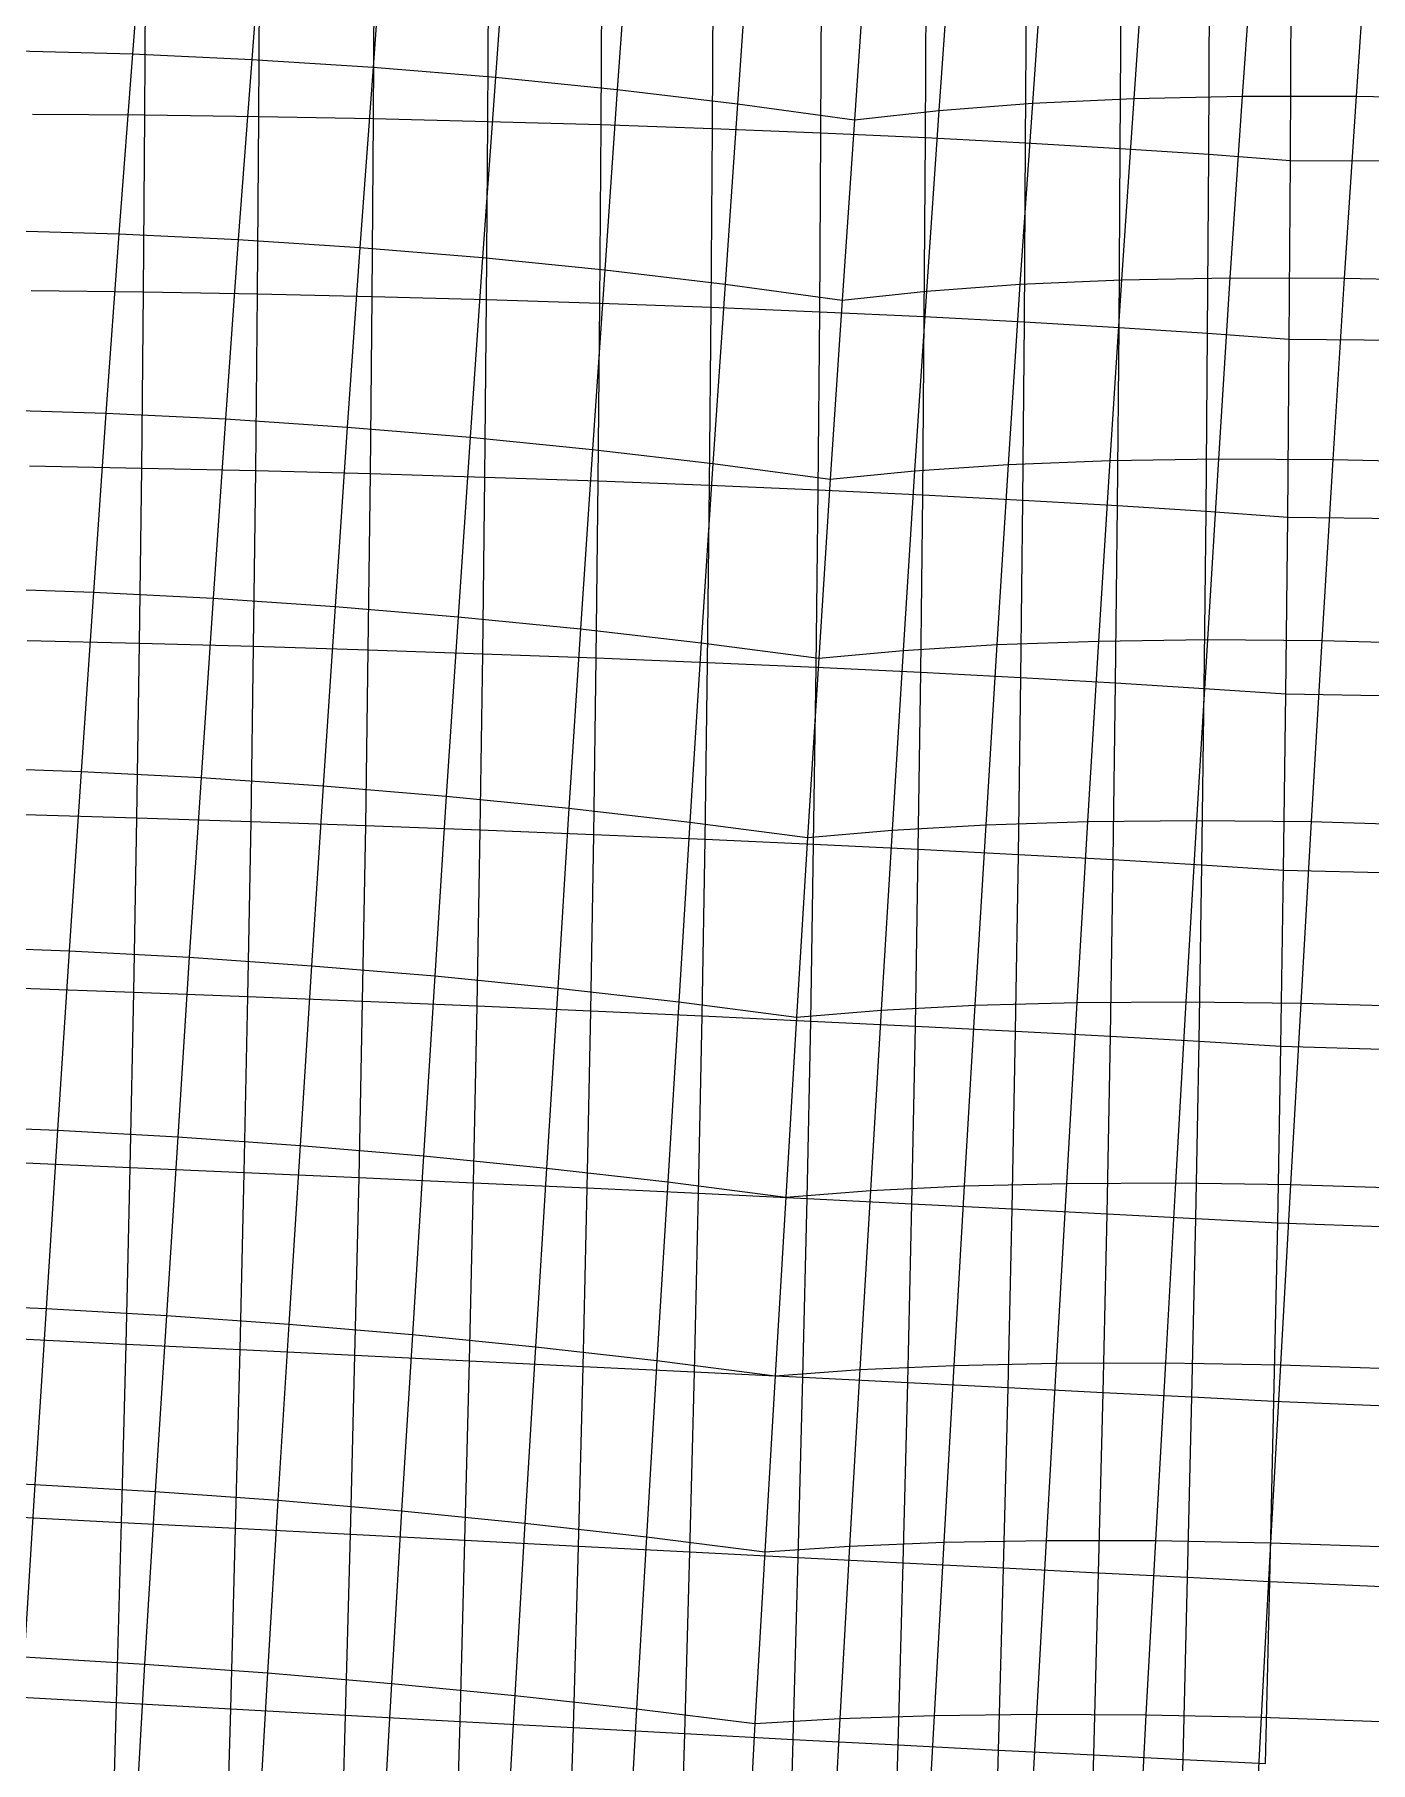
# Model space of a CAD drawing. Extents: x -429 to 429, y -1 to 209.
# Drawn here: x -165.32 to -141.33, y 73.77 to 104.79 of the extents above; entities that cross this region are included whole.
import ezdxf

# ---------------------------------------------------------------- set-up
doc = ezdxf.new("R2010")
doc.units = 0

msp = doc.modelspace()

# ---------------------------------------------------------------- linework, layer by layer
at = {"layer": 'default', "color": 5, "linetype": 'CONTINUOUS'}
for p, q in [((-163.304, 107.689, 4.542), (-163.557, 104.441, 3.934)), ((-161.17, 107.593, 4), (-161.418, 104.342, 3.392)), ((-158.996, 107.456, 3.682), (-159.238, 104.201, 3.074)), ((-156.805, 107.277, 3.59), (-157.041, 104.02, 2.986)), ((-154.621, 107.06, 3.725), (-154.853, 103.801, 3.127)), ((-152.468, 106.806, 4.086), (-152.696, 103.546, 3.497)), ((-147.17, 106.825, 1.584), (-147.399, 103.554, 0.985)), ((-145.348, 106.916, 0.302), (-145.577, 103.639, -0.306)), ((-143.405, 106.963, -0.787), (-143.631, 103.682, -1.403)), ((-141.361, 106.966, -1.672), (-141.584, 103.681, -2.292)), ((-150.37, 106.519, 4.669), (-150.595, 103.257, 4.09)), ((-150.37, 106.519, 4.669), (-150.595, 103.257, 4.09)), ((-148.85, 106.693, 3.045), (-149.078, 103.426, 2.456)), ((-165.632, 104.497, 4.695), (-163.557, 104.441, 3.934)), ((-163.557, 104.441, 3.934), (-163.804, 101.212, 3.344)), ((-163.557, 104.441, 3.934), (-161.418, 104.342, 3.392)), ((-161.418, 104.342, 3.392), (-161.66, 101.11, 2.801)), ((-161.418, 104.342, 3.392), (-159.238, 104.201, 3.074)), ((-159.238, 104.201, 3.074), (-159.474, 100.966, 2.485)), ((-159.238, 104.201, 3.074), (-157.041, 104.02, 2.986)), ((-157.041, 104.02, 2.986), (-157.273, 100.783, 2.401)), ((-157.041, 104.02, 2.986), (-154.853, 103.801, 3.127)), ((-154.853, 103.801, 3.127), (-155.079, 100.563, 2.548)), ((-154.853, 103.801, 3.127), (-152.696, 103.546, 3.497)), ((-147.399, 103.554, 0.985), (-145.577, 103.639, -0.306)), ((-145.577, 103.639, -0.306), (-145.801, 100.384, -0.897)), ((-145.577, 103.639, -0.306), (-143.631, 103.682, -1.403)), ((-143.631, 103.682, -1.403), (-143.853, 100.421, -2)), ((-143.631, 103.682, -1.403), (-141.584, 103.681, -2.292)), ((-141.584, 103.681, -2.292), (-141.802, 100.416, -2.895)), ((-141.584, 103.681, -2.292), (-139.457, 103.637, -2.966)), ((-152.696, 103.546, 3.497), (-152.918, 100.308, 2.926)), ((-152.696, 103.546, 3.497), (-150.595, 103.257, 4.09)), ((-150.595, 103.257, 4.09), (-149.078, 103.426, 2.456)), ((-149.078, 103.426, 2.456), (-149.301, 100.182, 1.884)), ((-149.078, 103.426, 2.456), (-147.399, 103.554, 0.985)), ((-147.399, 103.554, 0.985), (-147.624, 100.304, 0.403)), ((-150.595, 103.257, 4.09), (-150.815, 100.02, 3.53)), ((-150.595, 103.257, 4.09), (-150.815, 100.02, 3.53)), ((-165.883, 101.272, 4.109), (-163.804, 101.212, 3.344)), ((-163.804, 101.212, 3.344), (-164.036, 97.991, 2.803)), ((-163.804, 101.212, 3.344), (-161.66, 101.11, 2.801)), ((-161.66, 101.11, 2.801), (-161.889, 97.886, 2.259)), ((-161.66, 101.11, 2.801), (-159.474, 100.966, 2.485)), ((-159.474, 100.966, 2.485), (-159.701, 97.74, 1.943)), ((-159.474, 100.966, 2.485), (-157.273, 100.783, 2.401)), ((-157.273, 100.783, 2.401), (-157.496, 97.557, 1.858)), ((-157.273, 100.783, 2.401), (-155.079, 100.563, 2.548)), ((-155.079, 100.563, 2.548), (-155.299, 97.338, 2.006)), ((-155.079, 100.563, 2.548), (-152.918, 100.308, 2.926)), ((-152.918, 100.308, 2.926), (-153.135, 97.085, 2.385)), ((-152.918, 100.308, 2.926), (-150.815, 100.02, 3.53)), ((-149.301, 100.182, 1.884), (-147.624, 100.304, 0.403)), ((-147.624, 100.304, 0.403), (-147.834, 97.066, -0.143)), ((-147.624, 100.304, 0.403), (-145.801, 100.384, -0.897)), ((-145.801, 100.384, -0.897), (-146.009, 97.139, -1.446)), ((-145.801, 100.384, -0.897), (-143.853, 100.421, -2)), ((-143.853, 100.421, -2), (-144.059, 97.17, -2.551)), ((-143.853, 100.421, -2), (-141.802, 100.416, -2.895)), ((-141.802, 100.416, -2.895), (-142.005, 97.16, -3.448)), ((-141.802, 100.416, -2.895), (-139.671, 100.368, -3.571)), ((-150.815, 100.02, 3.53), (-151.028, 96.802, 2.991)), ((-150.815, 100.02, 3.53), (-151.028, 96.802, 2.991)), ((-150.815, 100.02, 3.53), (-149.301, 100.182, 1.884)), ((-149.301, 100.182, 1.884), (-149.513, 96.954, 1.341)), ((-166.118, 98.056, 3.569), (-164.036, 97.991, 2.803)), ((-164.036, 97.991, 2.803), (-164.26, 94.775, 2.286)), ((-164.036, 97.991, 2.803), (-161.889, 97.886, 2.259)), ((-161.889, 97.886, 2.259), (-162.11, 94.667, 1.741)), ((-161.889, 97.886, 2.259), (-159.701, 97.74, 1.943)), ((-159.701, 97.74, 1.943), (-159.919, 94.52, 1.424)), ((-159.701, 97.74, 1.943), (-157.496, 97.557, 1.858)), ((-157.496, 97.557, 1.858), (-157.712, 94.336, 1.339)), ((-157.496, 97.557, 1.858), (-155.299, 97.338, 2.006)), ((-155.299, 97.338, 2.006), (-155.512, 94.119, 1.487)), ((-155.299, 97.338, 2.006), (-153.135, 97.085, 2.385)), ((-147.834, 97.066, -0.143), (-146.009, 97.139, -1.446)), ((-146.009, 97.139, -1.446), (-146.209, 93.899, -1.971)), ((-146.009, 97.139, -1.446), (-144.059, 97.17, -2.551)), ((-144.059, 97.17, -2.551), (-144.257, 93.924, -3.079)), ((-144.059, 97.17, -2.551), (-142.005, 97.16, -3.448)), ((-142.005, 97.16, -3.448), (-142.201, 93.908, -3.977)), ((-142.005, 97.16, -3.448), (-139.871, 97.108, -4.126)), ((-153.135, 97.085, 2.385), (-153.345, 93.869, 1.867)), ((-153.135, 97.085, 2.385), (-151.028, 96.802, 2.991)), ((-151.028, 96.802, 2.991), (-151.235, 93.589, 2.473)), ((-151.028, 96.802, 2.991), (-151.235, 93.589, 2.473)), ((-151.028, 96.802, 2.991), (-149.513, 96.954, 1.341)), ((-149.513, 96.954, 1.341), (-149.718, 93.731, 0.821)), ((-149.513, 96.954, 1.341), (-147.834, 97.066, -0.143)), ((-147.834, 97.066, -0.143), (-148.037, 93.835, -0.666)), ((-166.344, 94.845, 3.054), (-164.26, 94.775, 2.286)), ((-164.26, 94.775, 2.286), (-164.481, 91.559, 1.778)), ((-164.26, 94.775, 2.286), (-162.11, 94.667, 1.741)), ((-162.11, 94.667, 1.741), (-162.328, 91.447, 1.232)), ((-162.11, 94.667, 1.741), (-159.919, 94.52, 1.424)), ((-159.919, 94.52, 1.424), (-160.134, 91.298, 0.915)), ((-159.919, 94.52, 1.424), (-157.712, 94.336, 1.339)), ((-157.712, 94.336, 1.339), (-157.923, 91.114, 0.832)), ((-157.712, 94.336, 1.339), (-155.512, 94.119, 1.487)), ((-155.512, 94.119, 1.487), (-155.72, 90.897, 0.982)), ((-155.512, 94.119, 1.487), (-153.345, 93.869, 1.867)), ((-153.345, 93.869, 1.867), (-153.549, 90.649, 1.364)), ((-153.345, 93.869, 1.867), (-151.235, 93.589, 2.473)), ((-151.235, 93.589, 2.473), (-149.718, 93.731, 0.821)), ((-149.718, 93.731, 0.821), (-149.919, 90.505, 0.317)), ((-149.718, 93.731, 0.821), (-148.037, 93.835, -0.666)), ((-148.037, 93.835, -0.666), (-148.237, 90.601, -1.175)), ((-148.037, 93.835, -0.666), (-146.209, 93.899, -1.971)), ((-146.209, 93.899, -1.971), (-146.408, 90.658, -2.484)), ((-146.209, 93.899, -1.971), (-144.257, 93.924, -3.079)), ((-144.257, 93.924, -3.079), (-144.453, 90.677, -3.596)), ((-144.257, 93.924, -3.079), (-142.201, 93.908, -3.977)), ((-142.201, 93.908, -3.977), (-142.394, 90.656, -4.496)), ((-142.201, 93.908, -3.977), (-140.064, 93.852, -4.656)), ((-151.235, 93.589, 2.473), (-151.436, 90.373, 1.975)), ((-151.235, 93.589, 2.473), (-151.436, 90.373, 1.975)), ((-166.568, 91.633, 2.547), (-164.481, 91.559, 1.778)), ((-164.481, 91.559, 1.778), (-164.693, 88.336, 1.296)), ((-164.481, 91.559, 1.778), (-162.328, 91.447, 1.232)), ((-162.328, 91.447, 1.232), (-162.538, 88.221, 0.749)), ((-162.328, 91.447, 1.232), (-160.134, 91.298, 0.915)), ((-160.134, 91.298, 0.915), (-160.342, 88.07, 0.432)), ((-160.134, 91.298, 0.915), (-157.923, 91.114, 0.832)), ((-157.923, 91.114, 0.832), (-158.128, 87.885, 0.348)), ((-157.923, 91.114, 0.832), (-155.72, 90.897, 0.982)), ((-155.72, 90.897, 0.982), (-155.923, 87.667, 0.498)), ((-155.72, 90.897, 0.982), (-153.549, 90.649, 1.364)), ((-153.549, 90.649, 1.364), (-153.75, 87.42, 0.88)), ((-153.549, 90.649, 1.364), (-151.436, 90.373, 1.975)), ((-149.919, 90.505, 0.317), (-148.237, 90.601, -1.175)), ((-148.237, 90.601, -1.175), (-148.43, 87.359, -1.664)), ((-148.237, 90.601, -1.175), (-146.408, 90.658, -2.484)), ((-146.408, 90.658, -2.484), (-146.599, 87.41, -2.975)), ((-146.408, 90.658, -2.484), (-144.453, 90.677, -3.596)), ((-144.453, 90.677, -3.596), (-144.642, 87.422, -4.087)), ((-144.453, 90.677, -3.596), (-142.394, 90.656, -4.496)), ((-142.394, 90.656, -4.496), (-142.58, 87.397, -4.99)), ((-142.394, 90.656, -4.496), (-140.255, 90.596, -5.177)), ((-151.436, 90.373, 1.975), (-151.634, 87.146, 1.491)), ((-151.436, 90.373, 1.975), (-151.634, 87.146, 1.491)), ((-151.436, 90.373, 1.975), (-149.919, 90.505, 0.317)), ((-149.919, 90.505, 0.317), (-150.115, 87.271, -0.169)), ((-166.783, 88.415, 2.067), (-164.693, 88.336, 1.296)), ((-164.693, 88.336, 1.296), (-164.903, 85.116, 0.826)), ((-164.693, 88.336, 1.296), (-162.538, 88.221, 0.749)), ((-162.538, 88.221, 0.749), (-162.746, 84.997, 0.278)), ((-162.538, 88.221, 0.749), (-160.342, 88.07, 0.432)), ((-160.342, 88.07, 0.432), (-160.547, 84.843, -0.04)), ((-160.342, 88.07, 0.432), (-158.128, 87.885, 0.348)), ((-158.128, 87.885, 0.348), (-158.331, 84.656, -0.125)), ((-158.128, 87.885, 0.348), (-155.923, 87.667, 0.498)), ((-155.923, 87.667, 0.498), (-156.123, 84.437, 0.025)), ((-155.923, 87.667, 0.498), (-153.75, 87.42, 0.88)), ((-153.75, 87.42, 0.88), (-153.948, 84.19, 0.408)), ((-153.75, 87.42, 0.88), (-151.634, 87.146, 1.491)), ((-151.634, 87.146, 1.491), (-150.115, 87.271, -0.169)), ((-150.115, 87.271, -0.169), (-150.308, 84.035, -0.644)), ((-150.115, 87.271, -0.169), (-148.43, 87.359, -1.664)), ((-148.43, 87.359, -1.664), (-148.621, 84.117, -2.14)), ((-148.43, 87.359, -1.664), (-146.599, 87.41, -2.975)), ((-146.599, 87.41, -2.975), (-146.787, 84.162, -3.453)), ((-146.599, 87.41, -2.975), (-144.642, 87.422, -4.087)), ((-144.642, 87.422, -4.087), (-144.827, 84.17, -4.567)), ((-144.642, 87.422, -4.087), (-142.58, 87.397, -4.99)), ((-142.58, 87.397, -4.99), (-142.764, 84.14, -5.471)), ((-142.58, 87.397, -4.99), (-140.438, 87.334, -5.671)), ((-151.634, 87.146, 1.491), (-151.829, 83.917, 1.019)), ((-151.634, 87.146, 1.491), (-151.829, 83.917, 1.019)), ((-166.995, 85.198, 1.598), (-164.903, 85.116, 0.826)), ((-164.903, 85.116, 0.826), (-165.11, 81.914, 0.368)), ((-164.903, 85.116, 0.826), (-162.746, 84.997, 0.278)), ((-162.746, 84.997, 0.278), (-162.95, 81.792, -0.181)), ((-162.746, 84.997, 0.278), (-160.547, 84.843, -0.04)), ((-160.547, 84.843, -0.04), (-160.749, 81.635, -0.499)), ((-160.547, 84.843, -0.04), (-158.331, 84.656, -0.125)), ((-158.331, 84.656, -0.125), (-158.53, 81.446, -0.585)), ((-158.331, 84.656, -0.125), (-156.123, 84.437, 0.025)), ((-156.123, 84.437, 0.025), (-156.32, 81.227, -0.435)), ((-156.123, 84.437, 0.025), (-153.948, 84.19, 0.408)), ((-153.948, 84.19, 0.408), (-154.142, 80.979, -0.052)), ((-153.948, 84.19, 0.408), (-151.829, 83.917, 1.019)), ((-150.308, 84.035, -0.644), (-148.621, 84.117, -2.14)), ((-148.621, 84.117, -2.14), (-148.808, 80.894, -2.604)), ((-148.621, 84.117, -2.14), (-146.787, 84.162, -3.453)), ((-146.787, 84.162, -3.453), (-146.972, 80.934, -3.919)), ((-146.787, 84.162, -3.453), (-144.827, 84.17, -4.567)), ((-144.827, 84.17, -4.567), (-145.01, 80.937, -5.034)), ((-144.827, 84.17, -4.567), (-142.764, 84.14, -5.471)), ((-142.764, 84.14, -5.471), (-142.945, 80.902, -5.939)), ((-142.764, 84.14, -5.471), (-140.619, 84.073, -6.153)), ((-151.829, 83.917, 1.019), (-152.02, 80.706, 0.559)), ((-151.829, 83.917, 1.019), (-152.02, 80.706, 0.559)), ((-151.829, 83.917, 1.019), (-150.308, 84.035, -0.644)), ((-150.308, 84.035, -0.644), (-150.497, 80.818, -1.106)), ((-167.203, 82, 1.141), (-165.11, 81.914, 0.368)), ((-165.11, 81.914, 0.368), (-165.312, 78.756, -0.072)), ((-165.11, 81.914, 0.368), (-162.95, 81.792, -0.181)), ((-162.95, 81.792, -0.181), (-163.15, 78.631, -0.622)), ((-162.95, 81.792, -0.181), (-160.749, 81.635, -0.499)), ((-160.749, 81.635, -0.499), (-160.946, 78.473, -0.942)), ((-160.749, 81.635, -0.499), (-158.53, 81.446, -0.585)), ((-158.53, 81.446, -0.585), (-158.725, 78.283, -1.027)), ((-158.53, 81.446, -0.585), (-156.32, 81.227, -0.435)), ((-156.32, 81.227, -0.435), (-156.512, 78.063, -0.878)), ((-156.32, 81.227, -0.435), (-154.142, 80.979, -0.052)), ((-154.142, 80.979, -0.052), (-154.33, 77.817, -0.495)), ((-154.142, 80.979, -0.052), (-152.02, 80.706, 0.559)), ((-152.02, 80.706, 0.559), (-152.206, 77.547, 0.117)), ((-152.02, 80.706, 0.559), (-152.206, 77.547, 0.117)), ((-152.02, 80.706, 0.559), (-150.497, 80.818, -1.106)), ((-150.497, 80.818, -1.106), (-150.681, 77.65, -1.551)), ((-150.497, 80.818, -1.106), (-148.808, 80.894, -2.604)), ((-148.808, 80.894, -2.604), (-148.99, 77.719, -3.051)), ((-148.808, 80.894, -2.604), (-146.972, 80.934, -3.919)), ((-146.972, 80.934, -3.919), (-147.153, 77.752, -4.367)), ((-146.972, 80.934, -3.919), (-145.01, 80.937, -5.034)), ((-145.01, 80.937, -5.034), (-145.189, 77.749, -5.484)), ((-145.01, 80.937, -5.034), (-142.945, 80.902, -5.939)), ((-142.945, 80.902, -5.939), (-143.121, 77.71, -6.39)), ((-142.945, 80.902, -5.939), (-140.798, 80.832, -6.623)), ((-167.408, 78.847, 0.702), (-165.312, 78.756, -0.072)), ((-165.312, 78.756, -0.072), (-165.504, 75.659, -0.485)), ((-165.312, 78.756, -0.072), (-163.15, 78.631, -0.622)), ((-163.15, 78.631, -0.622), (-163.34, 75.531, -1.035)), ((-163.15, 78.631, -0.622), (-160.946, 78.473, -0.942)), ((-160.946, 78.473, -0.942), (-161.134, 75.372, -1.355)), ((-160.946, 78.473, -0.942), (-158.725, 78.283, -1.027)), ((-158.725, 78.283, -1.027), (-158.91, 75.183, -1.441)), ((-158.725, 78.283, -1.027), (-156.512, 78.063, -0.878)), ((-156.512, 78.063, -0.878), (-156.694, 74.967, -1.291)), ((-156.512, 78.063, -0.878), (-154.33, 77.817, -0.495)), ((-154.33, 77.817, -0.495), (-154.509, 74.726, -0.908)), ((-154.33, 77.817, -0.495), (-152.206, 77.547, 0.117)), ((-152.206, 77.547, 0.117), (-150.681, 77.65, -1.551)), ((-150.681, 77.65, -1.551), (-150.855, 74.553, -1.966)), ((-150.681, 77.65, -1.551), (-148.99, 77.719, -3.051)), ((-148.99, 77.719, -3.051), (-149.164, 74.61, -3.468)), ((-148.99, 77.719, -3.051), (-147.153, 77.752, -4.367)), ((-147.153, 77.752, -4.367), (-147.325, 74.634, -4.786)), ((-147.153, 77.752, -4.367), (-145.189, 77.749, -5.484)), ((-145.189, 77.749, -5.484), (-145.36, 74.623, -5.905)), ((-145.189, 77.749, -5.484), (-143.121, 77.71, -6.39)), ((-143.121, 77.71, -6.39), (-143.29, 74.578, -6.813)), ((-143.121, 77.71, -6.39), (-140.972, 77.635, -7.075)), ((-152.206, 77.547, 0.117), (-152.381, 74.462, -0.296)), ((-152.206, 77.547, 0.117), (-152.381, 74.462, -0.296)), ((-165.504, 75.659, -0.485), (-163.34, 75.531, -1.035)), ((-163.34, 75.531, -1.035), (-163.518, 72.497, -1.41)), ((-163.34, 75.531, -1.035), (-161.134, 75.372, -1.355)), ((-161.134, 75.372, -1.355), (-161.309, 72.338, -1.73)), ((-161.134, 75.372, -1.355), (-158.91, 75.183, -1.441)), ((-158.91, 75.183, -1.441), (-159.083, 72.153, -1.816)), ((-158.91, 75.183, -1.441), (-156.694, 74.967, -1.291)), ((-156.694, 74.967, -1.291), (-156.864, 71.942, -1.666)), ((-156.694, 74.967, -1.291), (-154.509, 74.726, -0.908)), ((-154.509, 74.726, -0.908), (-154.676, 71.71, -1.282)), ((-154.509, 74.726, -0.908), (-152.381, 74.462, -0.296)), ((-152.381, 74.462, -0.296), (-152.544, 71.457, -0.668)), ((-152.381, 74.462, -0.296), (-152.544, 71.457, -0.668)), ((-152.381, 74.462, -0.296), (-150.855, 74.553, -1.966)), ((-150.855, 74.553, -1.966), (-151.018, 71.531, -2.341)), ((-150.855, 74.553, -1.966), (-149.164, 74.61, -3.468)), ((-149.164, 74.61, -3.468), (-149.325, 71.574, -3.846)), ((-149.164, 74.61, -3.468), (-147.325, 74.634, -4.786)), ((-147.325, 74.634, -4.786), (-147.485, 71.586, -5.166)), ((-147.325, 74.634, -4.786), (-145.36, 74.623, -5.905)), ((-145.36, 74.623, -5.905), (-145.519, 71.565, -6.287)), ((-145.36, 74.623, -5.905), (-143.29, 74.578, -6.813)), ((-143.29, 74.578, -6.813), (-143.447, 71.513, -7.196)), ((-143.29, 74.578, -6.813), (-141.139, 74.5, -7.498))]:
    msp.add_line(p, q, dxfattribs=at)
at = {"layer": 'default', "color": 3, "linetype": 'CONTINUOUS'}
for p, q in [((-163.338, 103.343, 39.73), (-163.32, 106.534, 39.55)), ((-161.291, 103.315, 39.969), (-161.273, 106.515, 39.788)), ((-159.232, 103.277, 40.025), (-159.214, 106.484, 39.844)), ((-157.176, 103.228, 39.898), (-157.159, 106.442, 39.716)), ((-155.141, 103.17, 39.589), (-155.124, 106.388, 39.407)), ((-153.142, 103.101, 39.1), (-153.125, 106.324, 38.918)), ((-151.195, 103.024, 38.436), (-151.179, 106.25, 38.253)), ((-149.316, 102.938, 37.601), (-149.3, 106.166, 37.418)), ((-147.52, 102.844, 36.602), (-147.504, 106.073, 36.419)), ((-145.82, 102.744, 35.448), (-145.804, 105.972, 35.265)), ((-144.231, 102.637, 34.146), (-144.216, 105.863, 33.963)), ((-142.765, 102.525, 32.709), (-142.75, 105.748, 32.526)), ((-142.765, 102.525, 32.709), (-142.75, 105.748, 32.526)), ((-165.355, 103.359, 39.31), (-163.338, 103.343, 39.73)), ((-163.362, 100.166, 39.889), (-163.338, 103.343, 39.73)), ((-163.338, 103.343, 39.73), (-161.291, 103.315, 39.969)), ((-161.315, 100.13, 40.128), (-161.291, 103.315, 39.969)), ((-161.291, 103.315, 39.969), (-159.232, 103.277, 40.025)), ((-159.255, 100.084, 40.185), (-159.232, 103.277, 40.025)), ((-159.232, 103.277, 40.025), (-157.176, 103.228, 39.898)), ((-157.2, 100.028, 40.058), (-157.176, 103.228, 39.898)), ((-157.176, 103.228, 39.898), (-155.141, 103.17, 39.589)), ((-155.164, 99.964, 39.75), (-155.141, 103.17, 39.589)), ((-155.141, 103.17, 39.589), (-153.142, 103.101, 39.1)), ((-153.165, 99.892, 39.262), (-153.142, 103.101, 39.1)), ((-153.142, 103.101, 39.1), (-151.195, 103.024, 38.436)), ((-151.218, 99.811, 38.597), (-151.195, 103.024, 38.436)), ((-151.195, 103.024, 38.436), (-149.316, 102.938, 37.601)), ((-149.339, 99.724, 37.763), (-149.316, 102.938, 37.601)), ((-149.316, 102.938, 37.601), (-147.52, 102.844, 36.602)), ((-147.542, 99.629, 36.764), (-147.52, 102.844, 36.602)), ((-147.52, 102.844, 36.602), (-145.82, 102.744, 35.448)), ((-145.842, 99.53, 35.609), (-145.82, 102.744, 35.448)), ((-145.82, 102.744, 35.448), (-144.231, 102.637, 34.146)), ((-144.252, 99.425, 34.308), (-144.231, 102.637, 34.146)), ((-144.231, 102.637, 34.146), (-142.765, 102.525, 32.709)), ((-142.786, 99.316, 32.87), (-142.765, 102.525, 32.709)), ((-142.786, 99.316, 32.87), (-142.765, 102.525, 32.709)), ((-142.765, 102.525, 32.709), (-140.749, 102.52, 33.22)), ((-165.379, 100.193, 39.468), (-163.362, 100.166, 39.889)), ((-163.392, 97.005, 40.025), (-163.362, 100.166, 39.889)), ((-163.362, 100.166, 39.889), (-161.315, 100.13, 40.128)), ((-161.345, 96.959, 40.265), (-161.315, 100.13, 40.128)), ((-161.315, 100.13, 40.128), (-159.255, 100.084, 40.185)), ((-159.286, 96.905, 40.322), (-159.255, 100.084, 40.185)), ((-159.255, 100.084, 40.185), (-157.2, 100.028, 40.058)), ((-157.23, 96.842, 40.196), (-157.2, 100.028, 40.058)), ((-157.2, 100.028, 40.058), (-155.164, 99.964, 39.75)), ((-155.194, 96.772, 39.888), (-155.164, 99.964, 39.75)), ((-155.164, 99.964, 39.75), (-153.165, 99.892, 39.262)), ((-153.194, 96.695, 39.4), (-153.165, 99.892, 39.262)), ((-153.165, 99.892, 39.262), (-151.218, 99.811, 38.597)), ((-151.247, 96.612, 38.736), (-151.218, 99.811, 38.597)), ((-151.218, 99.811, 38.597), (-149.339, 99.724, 37.763)), ((-149.367, 96.523, 37.901), (-149.339, 99.724, 37.763)), ((-149.339, 99.724, 37.763), (-147.542, 99.629, 36.764)), ((-147.57, 96.429, 36.903), (-147.542, 99.629, 36.764)), ((-147.542, 99.629, 36.764), (-145.842, 99.53, 35.609)), ((-145.87, 96.331, 35.748), (-145.842, 99.53, 35.609)), ((-145.842, 99.53, 35.609), (-144.252, 99.425, 34.308)), ((-144.28, 96.229, 34.447), (-144.252, 99.425, 34.308)), ((-144.252, 99.425, 34.308), (-142.786, 99.316, 32.87)), ((-142.812, 96.124, 33.009), (-142.786, 99.316, 32.87)), ((-142.812, 96.124, 33.009), (-142.786, 99.316, 32.87)), ((-142.786, 99.316, 32.87), (-140.77, 99.302, 33.382)), ((-165.41, 97.042, 39.604), (-163.392, 97.005, 40.025)), ((-163.431, 93.86, 40.136), (-163.392, 97.005, 40.025)), ((-163.392, 97.005, 40.025), (-161.345, 96.959, 40.265)), ((-161.383, 93.804, 40.377), (-161.345, 96.959, 40.265)), ((-161.345, 96.959, 40.265), (-159.286, 96.905, 40.322)), ((-159.324, 93.74, 40.435), (-159.286, 96.905, 40.322)), ((-159.286, 96.905, 40.322), (-157.23, 96.842, 40.196)), ((-157.267, 93.671, 40.309), (-157.23, 96.842, 40.196)), ((-157.23, 96.842, 40.196), (-155.194, 96.772, 39.888)), ((-155.231, 93.595, 40.001), (-155.194, 96.772, 39.888)), ((-155.194, 96.772, 39.888), (-153.194, 96.695, 39.4)), ((-153.231, 93.513, 39.513), (-153.194, 96.695, 39.4)), ((-153.194, 96.695, 39.4), (-151.247, 96.612, 38.736)), ((-151.283, 93.427, 38.849), (-151.247, 96.612, 38.736)), ((-151.247, 96.612, 38.736), (-149.367, 96.523, 37.901)), ((-149.403, 93.337, 38.015), (-149.367, 96.523, 37.901)), ((-149.367, 96.523, 37.901), (-147.57, 96.429, 36.903)), ((-147.605, 93.243, 37.016), (-147.57, 96.429, 36.903)), ((-147.57, 96.429, 36.903), (-145.87, 96.331, 35.748)), ((-145.904, 93.147, 35.862), (-145.87, 96.331, 35.748)), ((-145.87, 96.331, 35.748), (-144.28, 96.229, 34.447)), ((-144.314, 93.049, 34.56), (-144.28, 96.229, 34.447)), ((-144.28, 96.229, 34.447), (-142.812, 96.124, 33.009)), ((-142.846, 92.949, 33.121), (-142.812, 96.124, 33.009)), ((-142.846, 92.949, 33.121), (-142.812, 96.124, 33.009)), ((-142.812, 96.124, 33.009), (-140.796, 96.1, 33.521)), ((-165.449, 93.908, 39.715), (-163.431, 93.86, 40.136)), ((-163.478, 90.726, 40.22), (-163.431, 93.86, 40.136)), ((-163.431, 93.86, 40.136), (-161.383, 93.804, 40.377)), ((-161.43, 90.659, 40.461), (-161.383, 93.804, 40.377)), ((-161.383, 93.804, 40.377), (-159.324, 93.74, 40.435)), ((-159.37, 90.586, 40.519), (-159.324, 93.74, 40.435)), ((-159.324, 93.74, 40.435), (-157.267, 93.671, 40.309)), ((-157.313, 90.509, 40.393), (-157.267, 93.671, 40.309)), ((-157.267, 93.671, 40.309), (-155.231, 93.595, 40.001)), ((-155.276, 90.427, 40.086), (-155.231, 93.595, 40.001)), ((-155.231, 93.595, 40.001), (-153.231, 93.513, 39.513)), ((-153.276, 90.341, 39.598), (-153.231, 93.513, 39.513)), ((-153.231, 93.513, 39.513), (-151.283, 93.427, 38.849)), ((-151.328, 90.252, 38.934), (-151.283, 93.427, 38.849)), ((-151.283, 93.427, 38.849), (-149.403, 93.337, 38.015)), ((-149.447, 90.161, 38.1), (-149.403, 93.337, 38.015)), ((-149.403, 93.337, 38.015), (-147.605, 93.243, 37.016)), ((-147.648, 90.068, 37.101), (-147.605, 93.243, 37.016)), ((-147.605, 93.243, 37.016), (-145.904, 93.147, 35.862)), ((-145.947, 89.974, 35.946), (-145.904, 93.147, 35.862)), ((-145.904, 93.147, 35.862), (-144.314, 93.049, 34.56)), ((-144.355, 89.88, 34.644), (-144.314, 93.049, 34.56)), ((-144.314, 93.049, 34.56), (-142.846, 92.949, 33.121)), ((-142.887, 89.787, 33.206), (-142.846, 92.949, 33.121)), ((-142.887, 89.787, 33.206), (-142.846, 92.949, 33.121)), ((-142.846, 92.949, 33.121), (-140.829, 92.914, 33.634)), ((-165.496, 90.787, 39.798), (-163.478, 90.726, 40.22)), ((-163.534, 87.593, 40.274), (-163.478, 90.726, 40.22)), ((-163.478, 90.726, 40.22), (-161.43, 90.659, 40.461)), ((-161.486, 87.515, 40.515), (-161.43, 90.659, 40.461)), ((-161.43, 90.659, 40.461), (-159.37, 90.586, 40.519)), ((-159.425, 87.432, 40.573), (-159.37, 90.586, 40.519)), ((-159.37, 90.586, 40.519), (-157.313, 90.509, 40.393)), ((-157.368, 87.347, 40.448), (-157.313, 90.509, 40.393)), ((-157.313, 90.509, 40.393), (-155.276, 90.427, 40.086)), ((-155.33, 87.258, 40.141), (-155.276, 90.427, 40.086)), ((-155.276, 90.427, 40.086), (-153.276, 90.341, 39.598)), ((-153.329, 87.168, 39.653), (-153.276, 90.341, 39.598)), ((-153.276, 90.341, 39.598), (-151.328, 90.252, 38.934)), ((-151.38, 87.076, 38.989), (-151.328, 90.252, 38.934)), ((-151.328, 90.252, 38.934), (-149.447, 90.161, 38.1)), ((-149.499, 86.984, 38.155), (-149.447, 90.161, 38.1)), ((-149.447, 90.161, 38.1), (-147.648, 90.068, 37.101)), ((-147.7, 86.892, 37.156), (-147.648, 90.068, 37.101)), ((-147.648, 90.068, 37.101), (-145.947, 89.974, 35.946)), ((-145.997, 86.802, 36.001), (-145.947, 89.974, 35.946)), ((-145.947, 89.974, 35.946), (-144.355, 89.88, 34.644)), ((-144.405, 86.712, 34.699), (-144.355, 89.88, 34.644)), ((-144.355, 89.88, 34.644), (-142.887, 89.787, 33.206)), ((-142.936, 86.626, 33.26), (-142.887, 89.787, 33.206)), ((-142.936, 86.626, 33.26), (-142.887, 89.787, 33.206)), ((-142.887, 89.787, 33.206), (-140.87, 89.739, 33.719)), ((-165.553, 87.667, 39.851), (-163.534, 87.593, 40.274)), ((-163.599, 84.448, 40.296), (-163.534, 87.593, 40.274)), ((-163.534, 87.593, 40.274), (-161.486, 87.515, 40.515)), ((-161.551, 84.358, 40.536), (-161.486, 87.515, 40.515)), ((-161.486, 87.515, 40.515), (-159.425, 87.432, 40.573)), ((-159.489, 84.267, 40.593), (-159.425, 87.432, 40.573)), ((-159.425, 87.432, 40.573), (-157.368, 87.347, 40.448)), ((-157.432, 84.173, 40.467), (-157.368, 87.347, 40.448)), ((-157.368, 87.347, 40.448), (-155.33, 87.258, 40.141)), ((-155.394, 84.079, 40.159), (-155.33, 87.258, 40.141)), ((-155.33, 87.258, 40.141), (-153.329, 87.168, 39.653)), ((-153.393, 83.984, 39.671), (-153.329, 87.168, 39.653)), ((-153.329, 87.168, 39.653), (-151.38, 87.076, 38.989)), ((-151.444, 83.89, 39.008), (-151.38, 87.076, 38.989)), ((-151.38, 87.076, 38.989), (-149.499, 86.984, 38.155)), ((-149.562, 83.796, 38.174), (-149.499, 86.984, 38.155)), ((-149.499, 86.984, 38.155), (-147.7, 86.892, 37.156)), ((-147.762, 83.705, 37.176), (-147.7, 86.892, 37.156)), ((-147.7, 86.892, 37.156), (-145.997, 86.802, 36.001)), ((-146.058, 83.617, 36.022), (-145.997, 86.802, 36.001)), ((-145.997, 86.802, 36.001), (-144.405, 86.712, 34.699)), ((-144.465, 83.532, 34.721), (-144.405, 86.712, 34.699)), ((-144.405, 86.712, 34.699), (-142.936, 86.626, 33.26)), ((-142.994, 83.451, 33.284), (-142.936, 86.626, 33.26)), ((-142.994, 83.451, 33.284), (-142.936, 86.626, 33.26)), ((-142.936, 86.626, 33.26), (-140.919, 86.566, 33.773)), ((-165.619, 84.534, 39.876), (-163.599, 84.448, 40.296)), ((-163.674, 81.277, 40.29), (-163.599, 84.448, 40.296)), ((-163.599, 84.448, 40.296), (-161.551, 84.358, 40.536)), ((-161.624, 81.178, 40.527), (-161.551, 84.358, 40.536)), ((-161.551, 84.358, 40.536), (-159.489, 84.267, 40.593)), ((-159.563, 81.078, 40.581), (-159.489, 84.267, 40.593)), ((-159.489, 84.267, 40.593), (-157.432, 84.173, 40.467)), ((-157.506, 80.978, 40.453), (-157.432, 84.173, 40.467)), ((-157.432, 84.173, 40.467), (-155.394, 84.079, 40.159)), ((-155.468, 80.877, 40.144), (-155.394, 84.079, 40.159)), ((-155.394, 84.079, 40.159), (-153.393, 83.984, 39.671)), ((-153.467, 80.778, 39.656), (-153.393, 83.984, 39.671)), ((-153.393, 83.984, 39.671), (-151.444, 83.89, 39.008)), ((-151.518, 80.681, 38.993), (-151.444, 83.89, 39.008)), ((-151.444, 83.89, 39.008), (-149.562, 83.796, 38.174)), ((-149.635, 80.587, 38.161), (-149.562, 83.796, 38.174)), ((-149.562, 83.796, 38.174), (-147.762, 83.705, 37.176)), ((-147.834, 80.495, 37.165), (-147.762, 83.705, 37.176)), ((-147.762, 83.705, 37.176), (-146.058, 83.617, 36.022)), ((-146.129, 80.409, 36.013), (-146.058, 83.617, 36.022)), ((-146.058, 83.617, 36.022), (-144.465, 83.532, 34.721)), ((-144.534, 80.327, 34.715), (-144.465, 83.532, 34.721)), ((-144.465, 83.532, 34.721), (-142.994, 83.451, 33.284)), ((-143.06, 80.25, 33.281), (-142.994, 83.451, 33.284)), ((-143.06, 80.25, 33.281), (-142.994, 83.451, 33.284)), ((-142.994, 83.451, 33.284), (-140.975, 83.379, 33.795)), ((-165.694, 81.375, 39.874), (-163.674, 81.277, 40.29)), ((-163.756, 78.076, 40.259), (-163.674, 81.277, 40.29)), ((-163.674, 81.277, 40.29), (-161.624, 81.178, 40.527)), ((-161.706, 77.969, 40.489), (-161.624, 81.178, 40.527)), ((-161.624, 81.178, 40.527), (-159.563, 81.078, 40.581)), ((-159.645, 77.861, 40.539), (-159.563, 81.078, 40.581)), ((-159.563, 81.078, 40.581), (-157.506, 80.978, 40.453)), ((-157.589, 77.754, 40.408), (-157.506, 80.978, 40.453)), ((-157.506, 80.978, 40.453), (-155.468, 80.877, 40.144)), ((-155.552, 77.648, 40.097), (-155.468, 80.877, 40.144)), ((-155.468, 80.877, 40.144), (-153.467, 80.778, 39.656)), ((-153.551, 77.545, 39.609), (-153.467, 80.778, 39.656)), ((-153.467, 80.778, 39.656), (-151.518, 80.681, 38.993)), ((-151.602, 77.445, 38.947), (-151.518, 80.681, 38.993)), ((-151.518, 80.681, 38.993), (-149.635, 80.587, 38.161)), ((-149.719, 77.348, 38.117), (-149.635, 80.587, 38.161)), ((-149.635, 80.587, 38.161), (-147.834, 80.495, 37.165)), ((-147.917, 77.257, 37.124), (-147.834, 80.495, 37.165)), ((-147.834, 80.495, 37.165), (-146.129, 80.409, 36.013)), ((-146.21, 77.17, 35.977), (-146.129, 80.409, 36.013)), ((-146.129, 80.409, 36.013), (-144.534, 80.327, 34.715)), ((-144.611, 77.09, 34.684), (-144.534, 80.327, 34.715)), ((-144.534, 80.327, 34.715), (-143.06, 80.25, 33.281)), ((-143.132, 77.016, 33.256), (-143.06, 80.25, 33.281)), ((-143.132, 77.016, 33.256), (-143.06, 80.25, 33.281)), ((-143.06, 80.25, 33.281), (-141.04, 80.168, 33.789)), ((-165.778, 78.183, 39.85), (-163.756, 78.076, 40.259)), ((-163.844, 74.842, 40.21), (-163.756, 78.076, 40.259)), ((-163.756, 78.076, 40.259), (-161.706, 77.969, 40.489)), ((-161.794, 74.728, 40.434), (-161.706, 77.969, 40.489)), ((-161.706, 77.969, 40.489), (-159.645, 77.861, 40.539)), ((-159.733, 74.614, 40.479), (-159.645, 77.861, 40.539)), ((-159.645, 77.861, 40.539), (-157.589, 77.754, 40.408)), ((-157.677, 74.501, 40.345), (-157.589, 77.754, 40.408)), ((-157.589, 77.754, 40.408), (-155.552, 77.648, 40.097)), ((-155.641, 74.39, 40.032), (-155.552, 77.648, 40.097)), ((-155.552, 77.648, 40.097), (-153.551, 77.545, 39.609)), ((-153.641, 74.283, 39.543), (-153.551, 77.545, 39.609)), ((-153.551, 77.545, 39.609), (-151.602, 77.445, 38.947)), ((-151.692, 74.18, 38.882), (-151.602, 77.445, 38.947)), ((-151.602, 77.445, 38.947), (-149.719, 77.348, 38.117)), ((-149.809, 74.081, 38.054), (-149.719, 77.348, 38.117)), ((-149.719, 77.348, 38.117), (-147.917, 77.257, 37.124)), ((-148.006, 73.988, 37.065), (-147.917, 77.257, 37.124)), ((-147.917, 77.257, 37.124), (-146.21, 77.17, 35.977)), ((-146.296, 73.9, 35.922), (-146.21, 77.17, 35.977)), ((-146.21, 77.17, 35.977), (-144.611, 77.09, 34.684)), ((-144.694, 73.82, 34.635), (-144.611, 77.09, 34.684)), ((-144.611, 77.09, 34.684), (-143.132, 77.016, 33.256)), ((-143.21, 73.747, 33.212), (-143.132, 77.016, 33.256)), ((-143.21, 73.747, 33.212), (-143.132, 77.016, 33.256)), ((-143.132, 77.016, 33.256), (-141.111, 76.925, 33.756)), ((-165.867, 74.957, 39.808), (-163.844, 74.842, 40.21)), ((-163.937, 71.577, 40.149), (-163.844, 74.842, 40.21)), ((-163.844, 74.842, 40.21), (-161.794, 74.728, 40.434)), ((-161.886, 71.457, 40.367), (-161.794, 74.728, 40.434)), ((-161.794, 74.728, 40.434), (-159.733, 74.614, 40.479)), ((-159.826, 71.338, 40.407), (-159.733, 74.614, 40.479)), ((-159.733, 74.614, 40.479), (-157.677, 74.501, 40.345)), ((-157.77, 71.221, 40.269), (-157.677, 74.501, 40.345)), ((-157.677, 74.501, 40.345), (-155.641, 74.39, 40.032)), ((-155.735, 71.106, 39.955), (-155.641, 74.39, 40.032)), ((-155.641, 74.39, 40.032), (-153.641, 74.283, 39.543)), ((-153.735, 70.995, 39.465), (-153.641, 74.283, 39.543)), ((-153.641, 74.283, 39.543), (-151.692, 74.18, 38.882)), ((-151.786, 70.888, 38.805), (-151.692, 74.18, 38.882)), ((-151.692, 74.18, 38.882), (-149.809, 74.081, 38.054)), ((-149.903, 70.786, 37.979), (-149.809, 74.081, 38.054)), ((-149.809, 74.081, 38.054), (-148.006, 73.988, 37.065)), ((-148.098, 70.69, 36.993), (-148.006, 73.988, 37.065)), ((-148.006, 73.988, 37.065), (-146.296, 73.9, 35.922)), ((-146.387, 70.601, 35.855), (-146.296, 73.9, 35.922)), ((-146.296, 73.9, 35.922), (-144.694, 73.82, 34.635)), ((-144.781, 70.519, 34.573), (-144.694, 73.82, 34.635)), ((-144.694, 73.82, 34.635), (-143.21, 73.747, 33.212))]:
    msp.add_line(p, q, dxfattribs=at)

doc.saveas('drawing.dxf')
